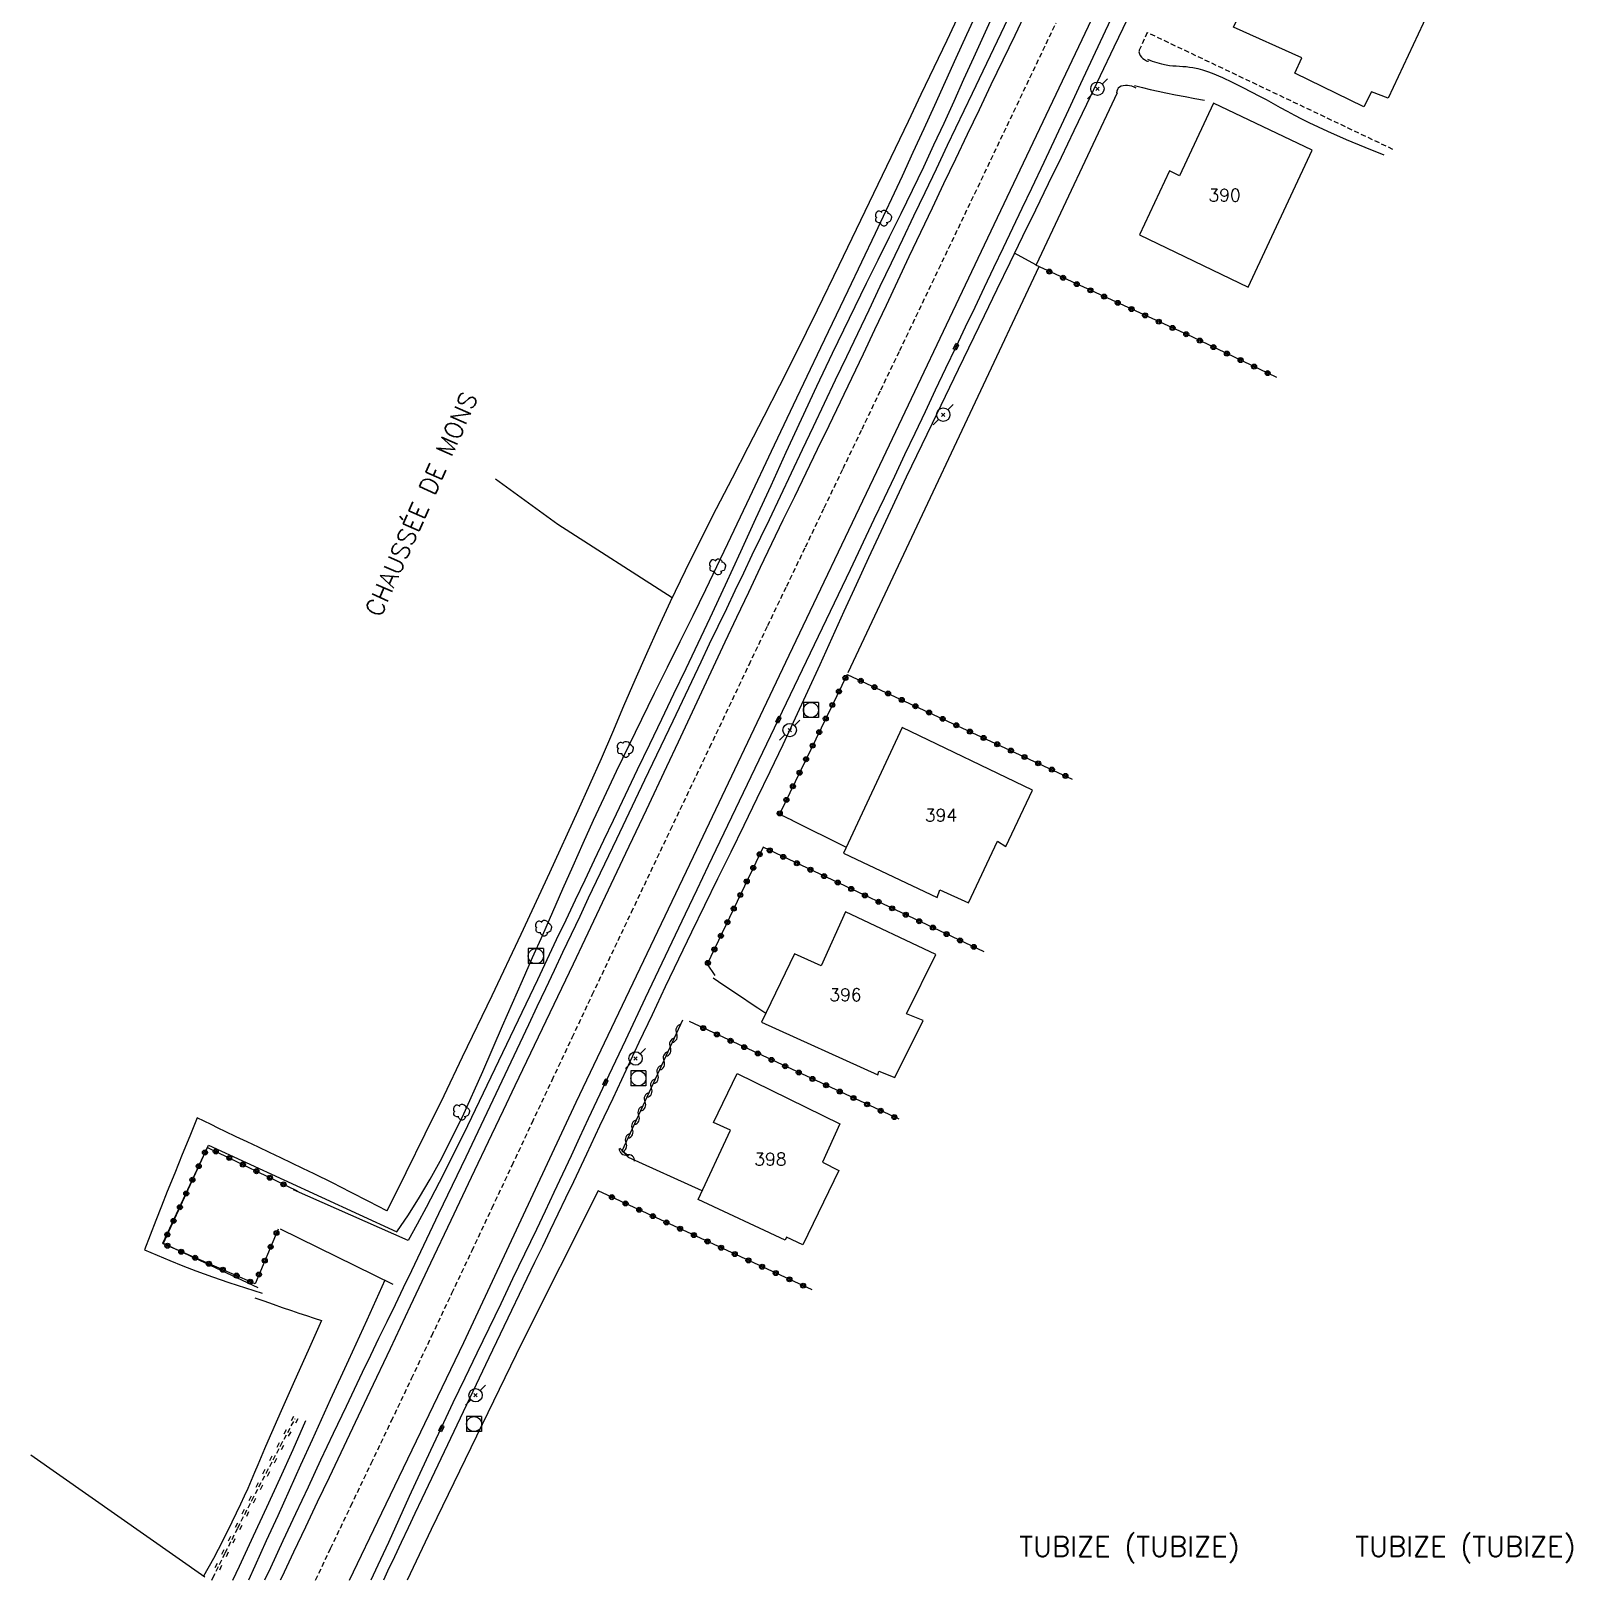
# Model space of a CAD drawing. Header units: millimetres. Extents: x 137000 to 138000, y 152000 to 153001.
# Drawn here: x 137373.8 to 137527.4, y 152000 to 152154.4 of the extents above; entities that cross this region are included whole.
import ezdxf
from ezdxf.enums import TextEntityAlignment as Align

# ---------------------------------------------------------------- set-up
doc = ezdxf.new("R2010")
doc.units = ezdxf.units.MM
doc.linetypes.add('DASHED', pattern=[0.75, 0.5, -0.25])
doc.layers.get('0').update_dxf_attribs({"linetype": 'CONTINUOUS'})
for name, color, linetype in [('W0001', 6, 'DASHED'), ('W0014', 7, 'CONTINUOUS'), ('W0017', 7, 'CONTINUOUS'), ('W0051', 7, 'CONTINUOUS'), ('W0101', 7, 'CONTINUOUS'), ('W0112', 1, 'DASHED'), ('W0211', 2, 'CONTINUOUS'), ('W0214', 2, 'CONTINUOUS'), ('W0220', 5, 'DASHED'), ('W0300', 7, 'CONTINUOUS'), ('W0310', 3, 'CONTINUOUS'), ('W0323', 7, 'CONTINUOUS'), ('W0330', 7, 'CONTINUOUS'), ('W0333', 7, 'CONTINUOUS'), ('W0401', 7, 'CONTINUOUS'), ('W0420', 7, 'CONTINUOUS'), ('W0473', 7, 'CONTINUOUS'), ('W0980', 7, 'CONTINUOUS'), ('W0989', 7, 'CONTINUOUS'), ('W0991', 7, 'CONTINUOUS')]:
    doc.layers.add(name, color=color, linetype=linetype)
doc.styles.get("Standard").update_dxf_attribs({"font": 'romans.shx', "width": 0.85})

# ---------------------------------------------------------------- blocks, each defined once
blk = doc.blocks.new('T473')
for p, q in [((-0.166667, 0.166667), (0.166667, -0.166667)), ((-0.166667, -0.166667), (0.166667, 0.166667)), ((0.500001, 0.500001), (1.000002, 1.000002)), ((-1.000002, -1.000002), (-0.500001, -0.500001))]:
    blk.add_line(p, q)
blk.add_ellipse((0, 0), major_axis=(0.471405, 0.471405), ratio=1, start_param=5.4977871438, end_param=11.780972451)
blk = doc.blocks.new('T300')
for p, q in [((-0.8, 0.51), (-0.86, 0.34)), ((-0.86, 0.34), (-0.86, 0.17)), ((-0.86, 0.17), (-0.74, 0.06)), ((-0.69, 0.63), (-0.8, 0.51)), ((-0.8, -0.06), (-0.74, 0.06)), ((-0.74, 0.06), (-0.69, 0.11)), ((-0.57, 0.69), (-0.69, 0.63)), ((-0.46, 0.69), (-0.57, 0.69)), ((-0.29, 0.63), (-0.46, 0.69)), ((-0.29, 0.63), (-0.17, 0.74)), ((-0.23, 0.57), (-0.29, 0.63)), ((-0.17, 0.74), (-0.06, 0.8)), ((-0.06, 0.8), (0.06, 0.8)), ((0.06, 0.8), (0.23, 0.74)), ((0.23, 0.74), (0.34, 0.63)), ((0.34, 0.63), (0.4, 0.51)), ((0.46, 0.46), (0.34, 0.46)), ((0.4, 0.51), (0.4, 0.46)), ((0.57, 0.4), (0.46, 0.46)), ((0.57, 0.4), (0.69, 0.29)), ((0.69, 0.29), (0.74, 0.17)), ((0.74, 0.06), (0.69, -0.17)), ((0.74, 0.17), (0.74, 0.06)), ((-0.8, -0.17), (-0.8, -0.06)), ((-0.8, -0.23), (-0.8, -0.17)), ((-0.74, -0.34), (-0.8, -0.23)), ((-0.69, -0.4), (-0.74, -0.34)), ((-0.51, -0.46), (-0.69, -0.4)), ((-0.4, -0.46), (-0.51, -0.46)), ((-0.4, -0.46), (-0.34, -0.46)), ((-0.34, -0.46), (-0.34, -0.4)), ((-0.34, -0.51), (-0.34, -0.46)), ((-0.29, -0.63), (-0.34, -0.51)), ((-0.17, -0.74), (-0.29, -0.63)), ((-0.06, -0.8), (-0.17, -0.74)), ((0.06, -0.8), (-0.06, -0.8)), ((0.17, -0.74), (0.06, -0.8)), ((0.23, -0.69), (0.17, -0.74)), ((0.29, -0.46), (0.23, -0.46)), ((0.29, -0.63), (0.23, -0.69)), ((0.46, -0.4), (0.29, -0.46)), ((0.34, -0.51), (0.29, -0.63)), ((0.34, -0.51), (0.34, -0.46)), ((0.57, -0.34), (0.46, -0.4)), ((0.63, -0.29), (0.57, -0.34)), ((0.69, -0.17), (0.63, -0.29))]:
    blk.add_line(p, q)
blk = doc.blocks.new('T420')
for p, q in [((0.75, 0.75), (-0.75, 0.75)), ((-0.75, 0.75), (-0.75, -0.75)), ((0.75, 0.75), (0.75, -0.75)), ((0.75, -0.75), (-0.75, -0.75))]:
    blk.add_line(p, q)
blk.add_ellipse((0, 0), major_axis=(-0.53, 0.53), ratio=1, start_param=3.926991, end_param=10.210176)
blk = doc.blocks.new('T401')
for p, q in [((-0.3, 0.3), (0, 0.3)), ((-0.3, -0.25), (-0.3, 0.3)), ((-0.3, 0.15), (0, 0.15)), ((-0.3, 0), (0, 0)), ((0, 0.3), (0, -0.25)), ((-0.3, -0.15), (0, -0.15)), ((-0.3, -0.25), (-0.3, -0.3)), ((-0.3, -0.3), (0, -0.3)), ((0, -0.3), (0, -0.25))]:
    blk.add_line(p, q)
blk = doc.blocks.new('t323o')
at = {"color": 0, "linetype": 'Continuous'}
for radius in [0.25, 0.15]:
    blk.add_circle((0, 0), radius, dxfattribs=at)
blk = doc.blocks.new('t310o')
at = {"color": 0, "linetype": 'Continuous'}
for centre, start, end in [((-0.5, 0.38), 216.8699, 323.1304), ((0.5, -0.37), 36.8699, 143.1303)]:
    blk.add_arc(centre, 0.625, start, end, dxfattribs=at)
blk = doc.blocks.new('t220o')
at = {"color": 0, "linetype": 'Continuous'}
for p, q in [((-0.25, 0.25), (0.25, 0.25)), ((-0.25, -0.25), (0.25, -0.25))]:
    blk.add_line(p, q, dxfattribs=at)

msp = doc.modelspace()

# ---------------------------------------------------------------- linework, layer by layer
at = {"layer": 'W0001'}
msp.add_lwpolyline([(137402.17, 152000), (137403.67, 152003.15), (137405.69, 152007.38), (137407.71, 152011.62), (137409.73, 152015.85), (137411.74, 152020.09), (137413.75, 152024.33), (137415.76, 152028.58), (137417.76, 152032.82), (137419.76, 152037.07), (137421.76, 152041.32), (137423.75, 152045.57), (137425.75, 152049.82), (137427.75, 152054.07), (137429.75, 152058.32), (137433.65, 152066.54), (137437.55, 152074.76), (137441.46, 152082.98), (137445.37, 152091.2), (137447.24, 152095.11), (137449.12, 152099.03), (137451, 152102.94), (137452.87, 152106.85), (137454.75, 152110.76), (137456.63, 152114.68), (137458.51, 152118.59), (137460.39, 152122.5), (137464.29, 152130.66), (137468.19, 152138.82), (137472.08, 152146.99), (137475.97, 152155.15)], dxfattribs=at)
at = {"layer": 'W0014'}
msp.add_lwpolyline([(137483.09, 152155.58), (137481.73, 152152.73), (137480.37, 152149.88), (137479.01, 152147.04), (137477.74, 152144.4), (137476.47, 152141.76), (137475.19, 152139.13), (137473.91, 152136.5), (137472.63, 152133.87), (137471.35, 152131.24), (137470.07, 152128.61), (137468.8, 152125.97), (137466.21, 152120.61), (137463.62, 152115.25), (137461.04, 152109.88), (137458.49, 152104.49), (137457.26, 152101.84), (137456.04, 152099.18), (137454.83, 152096.52), (137453.62, 152093.85), (137452.41, 152091.19), (137451.2, 152088.53), (137449.97, 152085.87), (137448.73, 152083.22), (137447.45, 152080.54), (137446.16, 152077.87), (137444.86, 152075.2), (137443.55, 152072.54), (137442.24, 152069.88), (137440.93, 152067.21), (137439.63, 152064.54), (137438.34, 152061.87), (137437.02, 152059.1), (137435.7, 152056.33), (137434.39, 152053.55), (137433.09, 152050.77), (137431.79, 152047.99), (137430.48, 152045.22), (137429.17, 152042.44), (137427.86, 152039.67), (137427.09, 152038.06), (137426.32, 152036.46), (137425.54, 152034.85), (137424.77, 152033.25), (137424, 152031.65), (137423.22, 152030.04), (137422.45, 152028.44), (137421.68, 152026.84), (137419.44, 152022.15), (137417.21, 152017.46), (137414.98, 152012.77), (137412.76, 152008.08), (137412.07, 152006.64), (137411.39, 152005.2), (137410.71, 152003.75), (137410.03, 152002.31), (137409.35, 152000.87), (137408.93, 152000)], dxfattribs=at)
at = {"layer": 'W0017'}
for points in [[(137485.1, 152151.53), (137485.56, 152151.36), (137486.02, 152151.22), (137486.49, 152151.09), (137486.96, 152150.99), (137487.29, 152150.93), (137487.62, 152150.89), (137487.95, 152150.87), (137488.28, 152150.85), (137488.61, 152150.83), (137488.94, 152150.8), (137489.27, 152150.76), (137489.6, 152150.71), (137490.09, 152150.6), (137490.58, 152150.47), (137491.06, 152150.32), (137491.54, 152150.15), (137492.55, 152149.73), (137493.53, 152149.26), (137494.51, 152148.75), (137495.48, 152148.26), (137496.19, 152147.89), (137496.9, 152147.51), (137497.61, 152147.12), (137498.31, 152146.74), (137499.02, 152146.35), (137499.73, 152145.97), (137500.44, 152145.6), (137501.16, 152145.25), (137503.01, 152144.38), (137504.87, 152143.55), (137506.75, 152142.76), (137508.64, 152142.01)], [(137483.8, 152148.91), (137484.58, 152148.72), (137485.36, 152148.53), (137486.14, 152148.36), (137486.92, 152148.19), (137487.88, 152147.99), (137488.84, 152147.81), (137489.8, 152147.63), (137490.76, 152147.46)], [(137449.65, 152075.7), (137455.05, 152073.02)], [(137441.79, 152060), (137442.33, 152059.63), (137442.87, 152059.27), (137443.41, 152058.9), (137443.95, 152058.54), (137444.72, 152058.03), (137445.49, 152057.52), (137446.26, 152057.01), (137447.03, 152056.5)], [(137440.7, 152038.77), (137433.37, 152042.11), (137432.5, 152043.02)], [(137411.4, 152033.82), (137399.98, 152038.87)], [(137398.63, 152035), (137409.88, 152029.48)]]:
    msp.add_lwpolyline(points, dxfattribs=at)
at = {"layer": 'W0051'}
for points in [[(137405.56, 152000), (137408.76, 152006.7), (137416.93, 152023.66), (137428.14, 152047.62), (137439.85, 152072.09), (137449.36, 152092.15), (137457.78, 152109.76), (137469.17, 152133.73), (137479.21, 152154.84), (137486.94, 152171)], [(137472.57, 152158.53), (137470.09, 152153.33), (137467.61, 152148.13), (137465.13, 152142.93), (137464.01, 152140.59), (137462.89, 152138.24), (137461.77, 152135.9), (137460.65, 152133.56), (137459.53, 152131.22), (137458.42, 152128.88), (137457.3, 152126.54), (137456.18, 152124.19), (137455.08, 152121.88), (137453.97, 152119.56), (137452.87, 152117.24), (137451.77, 152114.92), (137450.67, 152112.61), (137449.56, 152110.29), (137448.46, 152107.97), (137447.36, 152105.65), (137446.51, 152103.88), (137445.66, 152102.11), (137444.81, 152100.33), (137443.96, 152098.56), (137443.11, 152096.78), (137442.26, 152095.01), (137441.41, 152093.24), (137440.57, 152091.46), (137437.76, 152085.58), (137434.95, 152079.7), (137432.15, 152073.82), (137429.35, 152067.93), (137428.5, 152066.13), (137427.64, 152064.33), (137426.79, 152062.52), (137425.94, 152060.72), (137425.08, 152058.92), (137424.23, 152057.11), (137423.38, 152055.31), (137422.52, 152053.51), (137419.82, 152047.83), (137417.13, 152042.15), (137414.43, 152036.48), (137411.72, 152030.81), (137410.9, 152029.12), (137410.09, 152027.43), (137409.27, 152025.74), (137408.45, 152024.05), (137407.64, 152022.36), (137406.82, 152020.67), (137406.01, 152018.98), (137405.2, 152017.29), (137403.93, 152014.61), (137402.67, 152011.94), (137401.42, 152009.26), (137400.16, 152006.58), (137398.91, 152003.9), (137397.66, 152001.23), (137397.08, 152000)], [(137473.03, 152156.36), (137471.85, 152153.9), (137470.67, 152151.44), (137469.48, 152148.98), (137468.3, 152146.51), (137467.12, 152144.05), (137465.94, 152141.59), (137464.76, 152139.12), (137463.61, 152136.7), (137462.46, 152134.27), (137461.31, 152131.85), (137460.17, 152129.42), (137459.03, 152126.99), (137457.88, 152124.57), (137456.73, 152122.14), (137455.58, 152119.72), (137454.45, 152117.36), (137453.31, 152115.01), (137452.17, 152112.66), (137451.03, 152110.3), (137449.89, 152107.95), (137448.75, 152105.6), (137447.61, 152103.24), (137446.49, 152100.88), (137445.31, 152098.4), (137444.13, 152095.92), (137442.96, 152093.44), (137441.8, 152090.95), (137440.63, 152088.47), (137439.46, 152085.98), (137438.3, 152083.5), (137437.13, 152081.02), (137435.1, 152076.71), (137433.06, 152072.41), (137431.03, 152068.11), (137428.99, 152063.81), (137427.83, 152061.37), (137426.67, 152058.94), (137425.51, 152056.52), (137424.35, 152054.09), (137423.18, 152051.66), (137422.02, 152049.23), (137420.86, 152046.8), (137419.7, 152044.37), (137417.67, 152040.1), (137415.65, 152035.84), (137413.63, 152031.57), (137411.61, 152027.3), (137409.59, 152023.03), (137407.57, 152018.77), (137405.55, 152014.5), (137403.52, 152010.23), (137402.34, 152007.75), (137401.16, 152005.27), (137399.98, 152002.79), (137398.79, 152000.3), (137398.65, 152000)], [(137482.11, 152156.93), (137480.88, 152154.32), (137479.65, 152151.71), (137478.42, 152149.1), (137477.2, 152146.48), (137475.97, 152143.87), (137474.75, 152141.26), (137473.51, 152138.65), (137472.57, 152136.68), (137471.63, 152134.7), (137470.69, 152132.73), (137469.75, 152130.76), (137468.8, 152128.78), (137467.86, 152126.81), (137466.92, 152124.83), (137465.98, 152122.86), (137464.95, 152120.71), (137463.93, 152118.56), (137462.91, 152116.41), (137461.9, 152114.26), (137460.88, 152112.11), (137459.86, 152109.96), (137458.84, 152107.81), (137457.82, 152105.66), (137455.44, 152100.67), (137453.05, 152095.68), (137450.67, 152090.69), (137448.28, 152085.7), (137447.12, 152083.28), (137445.96, 152080.86), (137444.8, 152078.44), (137443.63, 152076.02), (137442.47, 152073.6), (137441.31, 152071.18), (137440.15, 152068.76), (137438.99, 152066.34), (137437, 152062.16), (137435.02, 152057.97), (137433.04, 152053.79), (137431.06, 152049.6), (137430.2, 152047.77), (137429.34, 152045.94), (137428.48, 152044.1), (137427.63, 152042.27), (137426.77, 152040.44), (137425.91, 152038.6), (137425.05, 152036.77), (137424.18, 152034.94), (137423, 152032.47), (137421.81, 152030), (137420.62, 152027.53), (137419.43, 152025.06), (137418.23, 152022.6), (137417.04, 152020.13), (137415.86, 152017.65), (137414.68, 152015.18), (137413.62, 152012.9), (137412.56, 152010.62), (137411.51, 152008.33), (137410.46, 152006.04), (137409.42, 152003.75), (137408.37, 152001.47), (137407.69, 152000)]]:
    msp.add_lwpolyline(points, dxfattribs=at)
at = {"layer": 'W0101'}
for points in [[(137497.77, 152163.45), (137513.07, 152156.17), (137509.07, 152147.67), (137507.4, 152148.29), (137506.66, 152146.8), (137499.77, 152150.15), (137500.47, 152151.69), (137493.66, 152154.72)], [(137495.12, 152128.83), (137501.5, 152142.47), (137491.66, 152147.17), (137488.29, 152139.92), (137487.27, 152140.43), (137484.3, 152134.05)], [(137460.62, 152084.95), (137454.8, 152072.43), (137464.11, 152068.02), (137464.39, 152068.77), (137467.25, 152067.47), (137470.13, 152073.62), (137470.98, 152073.09), (137473.61, 152078.71)], [(137461.11, 152056.48), (137463.98, 152062.34), (137454.98, 152066.58), (137452.55, 152061.2), (137449.9, 152062.39), (137446.62, 152055.6), (137458.19, 152050.35), (137458.32, 152050.72), (137459.9, 152050.06), (137462.72, 152055.75), (137461.07, 152056.41)], [(137454.43, 152045.46), (137452.7, 152041.64), (137454.33, 152040.82), (137450.73, 152033.4), (137449.1, 152034.17), (137448.98, 152033.88), (137440.31, 152037.92), (137443.52, 152044.82), (137441.82, 152045.6), (137444.17, 152050.48)]]:
    msp.add_lwpolyline(points, close=True, dxfattribs=at)
at = {"layer": 'W0112'}
for points in [[(137485.04, 152154.21), (137484.26, 152152.43)], [(137509.55, 152142.55), (137485.09, 152154.18)], [(137484.26, 152152.43), (137484.24, 152152.34), (137484.23, 152152.26), (137484.24, 152152.18), (137484.27, 152152.09), (137484.36, 152151.91), (137484.48, 152151.76), (137484.63, 152151.62), (137484.78, 152151.51), (137484.88, 152151.44), (137484.98, 152151.39), (137485.08, 152151.36), (137485.19, 152151.33)], [(137483.94, 152148.65), (137483.74, 152148.76), (137483.52, 152148.84), (137483.3, 152148.89), (137483.08, 152148.91), (137482.88, 152148.91), (137482.67, 152148.9), (137482.47, 152148.84), (137482.29, 152148.74), (137482.17, 152148.64), (137482.08, 152148.51), (137482.02, 152148.36), (137481.99, 152148.2)]]:
    msp.add_lwpolyline(points, dxfattribs=at)
at = {"layer": 'W0211'}
for points in [[(137410.27, 152034.69), (137411.43, 152036.4), (137412.54, 152038.15), (137413.6, 152039.93), (137414.6, 152041.74), (137416.81, 152046.16), (137418.84, 152050.67), (137420.79, 152055.22), (137422.78, 152059.74), (137423.8, 152062.02), (137424.81, 152064.3), (137425.82, 152066.59), (137426.82, 152068.87), (137427.83, 152071.16), (137428.85, 152073.44), (137429.88, 152075.72), (137430.93, 152077.98), (137432.16, 152080.59), (137433.41, 152083.19), (137434.68, 152085.78), (137435.96, 152088.36), (137437.24, 152090.95), (137438.52, 152093.53), (137439.79, 152096.12), (137441.05, 152098.71), (137443.25, 152103.3), (137445.44, 152107.9), (137447.62, 152112.5), (137449.8, 152117.1), (137452.52, 152122.81), (137455.24, 152128.51), (137457.96, 152134.21), (137460.65, 152139.93), (137461.73, 152142.27), (137462.81, 152144.62), (137463.88, 152146.97), (137464.95, 152149.32), (137466.01, 152151.67), (137467.09, 152154.01), (137468.17, 152156.36)], [(137396.44, 152029.1), (137386.95, 152033.55), (137391.49, 152043.32), (137410.27, 152034.69)], [(137393.92, 152000), (137394.58, 152001.39), (137395.99, 152004.39), (137397.32, 152007.26), (137398.63, 152010.14), (137399.92, 152013.02), (137401.2, 152015.9)]]:
    msp.add_lwpolyline(points, dxfattribs=at)
at = {"layer": 'W0214'}
for points in [[(137466.36, 152156.09), (137465.07, 152153.4), (137463.79, 152150.7), (137462.5, 152148.01), (137461.22, 152145.32), (137459.93, 152142.63), (137458.64, 152139.94), (137456.48, 152135.47), (137454.32, 152131), (137452.15, 152126.54), (137449.96, 152122.08), (137448.42, 152119), (137446.85, 152115.93), (137445.26, 152112.86), (137443.68, 152109.8), (137442.1, 152106.73), (137440.53, 152103.66), (137439, 152100.57), (137437.5, 152097.46), (137436.3, 152094.88), (137435.14, 152092.28), (137434, 152089.67), (137432.87, 152087.06), (137431.75, 152084.44), (137430.62, 152081.83), (137429.48, 152079.22), (137428.32, 152076.63), (137425.49, 152070.47), (137422.62, 152064.33), (137419.72, 152058.2), (137416.79, 152052.09), (137414.94, 152048.25), (137413.06, 152044.42), (137411.17, 152040.59), (137409.27, 152036.77)], [(137390.37, 152046.06), (137389.62, 152044.22), (137388.87, 152042.39), (137388.13, 152040.55), (137387.39, 152038.71), (137386.81, 152037.26), (137386.24, 152035.81), (137385.67, 152034.36), (137385.1, 152032.91)], [(137409.27, 152036.79), (137407.47, 152037.73), (137405.66, 152038.66), (137403.84, 152039.58), (137402.02, 152040.48), (137400.91, 152041.02), (137399.81, 152041.55), (137398.7, 152042.08), (137397.59, 152042.6), (137396.47, 152043.12), (137395.36, 152043.65), (137394.25, 152044.17), (137393.14, 152044.7), (137392.45, 152045.04), (137391.75, 152045.38), (137391.06, 152045.72), (137390.37, 152046.06)], [(137385.1, 152032.91), (137386.37, 152032.36), (137387.65, 152031.83), (137388.94, 152031.31), (137390.24, 152030.82), (137391.88, 152030.22), (137393.52, 152029.65), (137395.18, 152029.1), (137396.84, 152028.57)]]:
    msp.add_lwpolyline(points, dxfattribs=at)
at = {"layer": 'W0220'}
msp.add_lwpolyline([(137391.83, 152000), (137391.94, 152000.21), (137393.17, 152002.71), (137394.42, 152005.2), (137395.82, 152007.94), (137397.24, 152010.66), (137398.68, 152013.38), (137400.14, 152016.09)], dxfattribs=at)
at = {"layer": 'W0310'}
msp.add_lwpolyline([(137433.36, 152042.23), (137432.73, 152042.75), (137438.78, 152055.82)], dxfattribs=at)
at = {"layer": 'W0323'}
for points in [[(137497.98, 152119.83), (137489.52, 152123.87), (137473.94, 152131.01)], [(137455.15, 152090.23), (137448.4, 152076.31), (137449.67, 152075.7)], [(137455.14, 152090.23), (137477.59, 152079.8)], [(137468.82, 152062.59), (137446.77, 152073.01), (137441.2, 152061.35), (137441.97, 152060.24)], [(137460.32, 152045.91), (137439.45, 152055.64)], [(137398.44, 152034.96), (137396.13, 152029.53), (137386.96, 152033.5), (137391.38, 152043.11), (137400.33, 152038.78)], [(137451.66, 152028.91), (137430.34, 152038.78)]]:
    msp.add_lwpolyline(points, dxfattribs=at)
at = {"layer": 'W0330'}
for points in [[(137474.25, 152130.85), (137455.21, 152090.38)], [(137437.7, 152097.86), (137426.3, 152105.19), (137420.1, 152109.71)], [(137430.32, 152038.78), (137422.72, 152023.62), (137413.68, 152005.05), (137411.31, 152000)], [(137396.1, 152028.13), (137397.01, 152027.81), (137397.93, 152027.48), (137398.84, 152027.17), (137399.76, 152026.85), (137400.51, 152026.6), (137401.26, 152026.35), (137402.02, 152026.1), (137402.77, 152025.86)], [(137402.77, 152025.86), (137401.42, 152022.86), (137400.08, 152019.86), (137398.75, 152016.85), (137397.42, 152013.85), (137397.08, 152013.06), (137396.75, 152012.27), (137396.42, 152011.49), (137396.09, 152010.7), (137395.75, 152009.91), (137395.41, 152009.13), (137395.06, 152008.35), (137394.7, 152007.57), (137393.83, 152005.75), (137392.92, 152003.94), (137391.98, 152002.15), (137391.01, 152000.38)], [(137373.8, 152012.48), (137391.14, 152000.32)]]:
    msp.add_lwpolyline(points, dxfattribs=at)
at = {"layer": 'W0333'}
for points in [[(137469.73, 152156.06), (137468.74, 152153.88), (137467.75, 152151.69), (137466.76, 152149.51), (137465.77, 152147.32), (137464.77, 152145.14), (137463.77, 152142.96), (137462.75, 152140.78), (137461.63, 152138.45), (137460.5, 152136.13), (137459.35, 152133.81), (137458.2, 152131.5), (137457.05, 152129.18), (137455.9, 152126.86), (137454.77, 152124.54), (137453.64, 152122.21), (137452.09, 152118.93), (137450.56, 152115.64), (137449.04, 152112.34), (137447.53, 152109.04), (137446.02, 152105.74), (137444.51, 152102.44), (137442.98, 152099.14), (137441.45, 152095.85), (137440.26, 152093.33), (137439.06, 152090.8), (137437.85, 152088.28), (137436.65, 152085.76), (137435.44, 152083.24), (137434.23, 152080.73), (137433.03, 152078.21), (137431.82, 152075.69), (137430.88, 152073.7), (137429.93, 152071.72), (137428.99, 152069.73), (137428.05, 152067.75), (137427.11, 152065.76), (137426.16, 152063.78), (137425.22, 152061.79), (137424.27, 152059.81), (137421.95, 152054.96), (137419.64, 152050.1), (137417.3, 152045.26), (137414.9, 152040.44), (137414.05, 152038.78), (137413.18, 152037.12), (137412.3, 152035.47), (137411.4, 152033.82)], [(137482.05, 152148.2), (137473.98, 152131.04)], [(137473.97, 152131.04), (137471.82, 152132.2)], [(137409.08, 152029.88), (137407.27, 152025.9), (137405.45, 152021.92), (137403.63, 152017.94), (137401.82, 152013.96), (137400.67, 152011.44), (137399.53, 152008.92), (137398.39, 152006.41), (137397.25, 152003.89), (137396.11, 152001.37), (137395.49, 152000)]]:
    msp.add_lwpolyline(points, dxfattribs=at)

# ---------------------------------------------------------------- block references
at = {"layer": 'W0220'}
for p, rotation in [((137400.09, 152016), 61.69241316854533), ((137399.38, 152014.67), 61.69241316854533), ((137397.96, 152012.03), 62.09954174836765), ((137398.66, 152013.35), 62.09954174836765), ((137397.26, 152010.7), 62.09954174836765), ((137396.57, 152009.37), 62.50667054212236), ((137395.88, 152008.04), 62.50667054212236), ((137395.19, 152006.71), 62.91379954891089), ((137394.51, 152005.37), 62.91379954891089), ((137393.16, 152002.69), 63.72805675933738), ((137393.83, 152004.03), 63.32092832650727), ((137392.5, 152001.35), 63.72805675933738)]:
    msp.add_blockref('t220o', p, dxfattribs=dict(at, rotation=rotation))
at = {"layer": 'W0300'}
for p in [(137458.82, 152135.7), (137442.28, 152100.95), (137433.08, 152082.77), (137424.94, 152064.96), (137416.76, 152046.62)]:
    msp.add_blockref('T300', p, dxfattribs=at)
at = {"layer": 'W0310'}
for p, rotation in [((137438.15, 152054.46), 65.15620647958177), ((137437.52, 152053.09), 65.15620647958177), ((137436.89, 152051.73), 65.15620647958177), ((137436.26, 152050.37), 65.15620647958177), ((137435.63, 152049.01), 65.15620647958177), ((137435, 152047.65), 65.15620647958177), ((137434.37, 152046.29), 65.15620647958177), ((137433.74, 152044.93), 65.15620647958177), ((137433.2, 152042.37), 140.3387731902016), ((137433.11, 152043.57), 65.15620647958177)]:
    msp.add_blockref('t310o', p, dxfattribs=dict(at, rotation=rotation))
at = {"layer": 'W0323'}
for p, rotation in [((137475.3, 152130.38), 155.3969498658962), ((137476.67, 152129.76), 155.3969498658962), ((137478.03, 152129.13), 155.3969498658962), ((137479.39, 152128.51), 155.3969498658962), ((137480.76, 152127.89), 155.3969498658962), ((137482.12, 152127.26), 155.3969498658962), ((137483.49, 152126.64), 155.3969498658962), ((137484.85, 152126.01), 155.3969498658962), ((137486.21, 152125.39), 155.3969498658962), ((137487.58, 152124.76), 155.3969498658962), ((137488.94, 152124.14), 155.3969498658962), ((137490.3, 152123.5), 154.4333076028106), ((137491.65, 152122.85), 154.4333076028106), ((137493, 152122.21), 154.4333076028106), ((137494.36, 152121.56), 154.4333076028106), ((137495.71, 152120.91), 154.4333076028106), ((137497.06, 152120.26), 154.4333076028106), ((137454.98, 152089.89), 244.1157669644723), ((137456.51, 152089.6), 335.0749845233423), ((137454.33, 152088.54), 244.1157669644723), ((137457.87, 152088.97), 335.0749845233423), ((137459.23, 152088.34), 335.0749845233423), ((137460.59, 152087.7), 335.0749845233423), ((137453.67, 152087.19), 244.1157669644723), ((137461.95, 152087.07), 335.0749845233423), ((137463.31, 152086.44), 335.0749845233423), ((137452.36, 152084.49), 244.1157669644723), ((137453.02, 152085.84), 244.1157669644723), ((137464.67, 152085.81), 335.0749845233423), ((137466.03, 152085.17), 335.0749845233423), ((137467.39, 152084.54), 335.0749845233423), ((137451.71, 152083.14), 244.1157669644723), ((137468.75, 152083.91), 335.0749845233423), ((137470.11, 152083.28), 335.0749845233423), ((137451.05, 152081.79), 244.1157669644723), ((137471.47, 152082.65), 335.0749845233423), ((137472.83, 152082.01), 335.0749845233423), ((137474.19, 152081.38), 335.0749845233423), ((137450.4, 152080.44), 244.1157669644723), ((137475.55, 152080.75), 335.0749845233423), ((137476.91, 152080.12), 335.0749845233423), ((137449.74, 152079.09), 244.1157669644723), ((137449.09, 152077.74), 244.1157669644723), ((137448.43, 152076.39), 244.1157669644723), ((137446.43, 152072.32), 244.5135914610115), ((137447.43, 152072.7), 154.706603172193), ((137445.79, 152070.96), 244.5135914610115), ((137448.78, 152072.06), 154.706603172193), ((137450.14, 152071.42), 154.706603172193), ((137451.49, 152070.78), 154.706603172193), ((137445.14, 152069.61), 244.5135914610115), ((137452.85, 152070.14), 154.706603172193), ((137454.21, 152069.5), 154.706603172193), ((137444.5, 152068.26), 244.5135914610115), ((137455.56, 152068.86), 154.706603172193), ((137456.92, 152068.22), 154.706603172193), ((137458.28, 152067.58), 154.706603172193), ((137443.85, 152066.9), 244.5135914610115), ((137459.63, 152066.93), 154.706603172193), ((137460.99, 152066.29), 154.706603172193), ((137443.21, 152065.55), 244.5135914610115), ((137462.34, 152065.65), 154.706603172193), ((137463.7, 152065.01), 154.706603172193), ((137465.06, 152064.37), 154.706603172193), ((137441.92, 152062.84), 244.5135914610115), ((137442.56, 152064.19), 244.5135914610115), ((137466.41, 152063.73), 154.706603172193), ((137467.77, 152063.09), 154.706603172193), ((137441.27, 152061.49), 244.5135914610115), ((137440.81, 152055), 155.0101576340352), ((137442.17, 152054.37), 155.0101576340352), ((137443.53, 152053.73), 155.0101576340352), ((137444.89, 152053.1), 155.0101576340352), ((137446.25, 152052.47), 155.0101576340352), ((137447.61, 152051.83), 155.0101576340352), ((137448.97, 152051.2), 155.0101576340352), ((137450.33, 152050.57), 155.0101576340352), ((137451.69, 152049.93), 155.0101576340352), ((137453.05, 152049.3), 155.0101576340352), ((137454.41, 152048.67), 155.0101576340352), ((137455.77, 152048.03), 155.0101576340352), ((137457.13, 152047.4), 155.0101576340352), ((137458.49, 152046.76), 155.0101576340352), ((137459.85, 152046.13), 155.0101576340352), ((137390.52, 152041.24), 65.33683825709203), ((137391.14, 152042.6), 65.33683825709203), ((137392.22, 152042.7), 334.1773343647832), ((137393.57, 152042.05), 334.1773343647832), ((137394.92, 152041.39), 334.1773343647832), ((137389.89, 152039.88), 65.33683825709203), ((137396.27, 152040.74), 334.1773343647832), ((137397.62, 152040.09), 334.1773343647832), ((137389.27, 152038.51), 65.33683825709203), ((137398.97, 152039.43), 334.1773343647832), ((137431.7, 152038.15), 155.1580589190436), ((137388.64, 152037.15), 65.33683825709203), ((137433.06, 152037.52), 155.1580589190436), ((137434.42, 152036.89), 155.1580589190436), ((137388.01, 152035.79), 65.33683825709203), ((137435.78, 152036.26), 155.1580589190436), ((137437.14, 152035.63), 155.1580589190436), ((137387.39, 152034.42), 65.33683825709203), ((137398.27, 152034.58), 247.0383465275394), ((137438.5, 152035), 155.1580589190436), ((137439.87, 152034.37), 155.1580589190436), ((137441.23, 152033.74), 155.1580589190436), ((137387.4, 152033.31), 156.5876146386806), ((137388.78, 152032.71), 156.5876146386806), ((137390.16, 152032.11), 156.5876146386806), ((137397.69, 152033.2), 247.0383465275394), ((137442.59, 152033.11), 155.1580589190436), ((137443.95, 152032.48), 155.1580589190436), ((137391.53, 152031.52), 156.5876146386806), ((137392.91, 152030.92), 156.5876146386806), ((137396.52, 152030.44), 247.0383465275394), ((137397.1, 152031.82), 247.0383465275394), ((137445.31, 152031.85), 155.1580589190436), ((137446.67, 152031.22), 155.1580589190436), ((137448.03, 152030.59), 155.1580589190436), ((137394.29, 152030.33), 156.5876146386806), ((137395.66, 152029.73), 156.5876146386806), ((137449.39, 152029.96), 155.1580589190436), ((137450.76, 152029.33), 155.1580589190436)]:
    msp.add_blockref('t323o', p, dxfattribs=dict(at, rotation=rotation))
at = {"layer": 'W0401'}
for p, rotation in [((137465.86, 152122.94), 154.2063320056241), ((137448.17, 152085.79), 154.9468337946802), ((137430.91, 152049.65), 154.8795564313556), ((137414.58, 152015.16), 154.5873472782841)]:
    msp.add_blockref('T401', p, dxfattribs=dict(at, rotation=rotation))
at = {"layer": 'W0420'}
for p in [(137451.54, 152086.69), (137424.12, 152062.17), (137434.34, 152049.99), (137417.96, 152015.54)]:
    msp.add_blockref('T420', p, dxfattribs=at)
at = {"layer": 'W0473'}
for p in [(137480.09, 152148.6), (137464.73, 152116.12), (137449.42, 152084.69), (137434.06, 152051.97), (137418.11, 152018.41)]:
    msp.add_blockref('T473', p, dxfattribs=at)

# ---------------------------------------------------------------- texts
at = {"layer": 'W0980'}
for p in [(137483.28, 152003.21), (137516.77, 152003.21)]:
    msp.add_text('TUBIZE (TUBIZE)', height=2, dxfattribs=at).set_placement(p, align=Align.MIDDLE)
at = {"layer": 'W0989'}
msp.add_text('CHAUSSÉE DE MONS   ', height=1.75, rotation=66.1725, dxfattribs=at).set_placement((137408.64, 152095.83))
at = {"layer": 'W0991'}
for s, p in [('390', (137492.77, 152138)), ('394', (137464.5, 152076.21)), ('396', (137454.98, 152058.32)), ('398', (137447.5, 152041.94))]:
    msp.add_text(s, height=1.25, dxfattribs=at).set_placement(p, align=Align.MIDDLE_CENTER)

doc.saveas('drawing.dxf')
